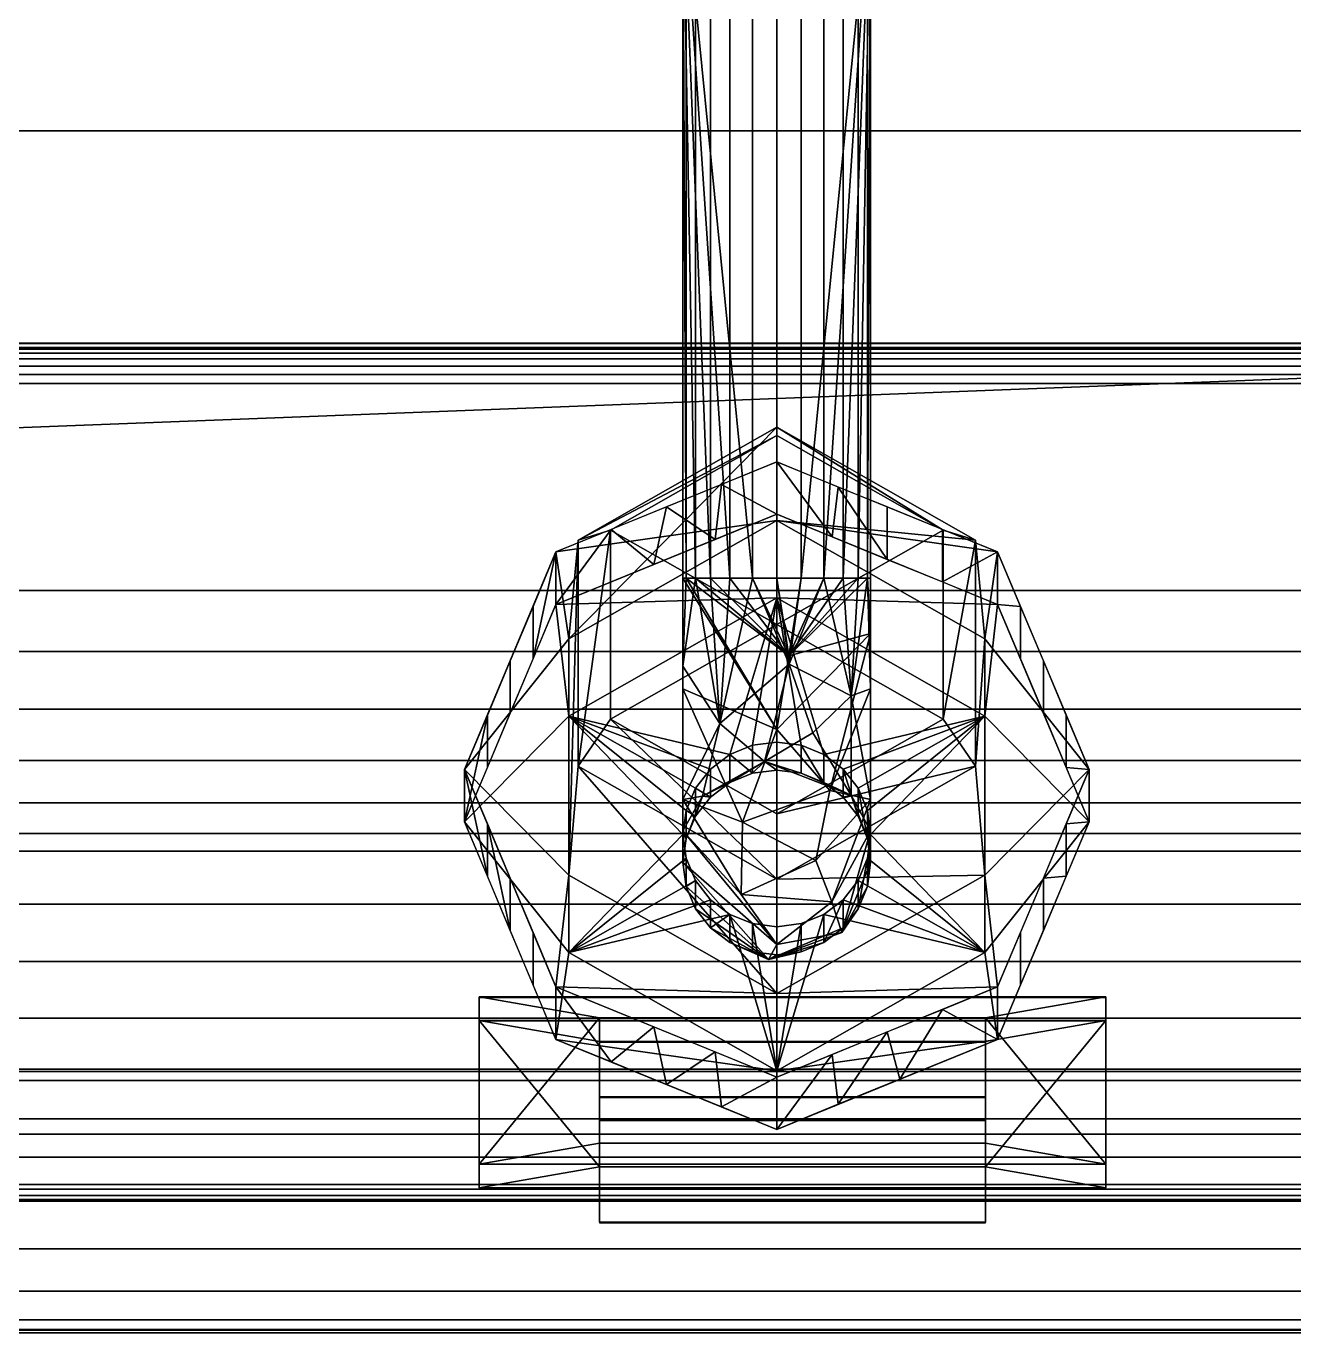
# Model space of a CAD drawing. Extents: x -1 to 643, y -669 to 1.
# Drawn here: x 529.6 to 582.3, y -617.9 to -563.6 of the extents above; entities that cross this region are included whole.
import ezdxf

# ---------------------------------------------------------------- set-up
doc = ezdxf.new("R2010")
doc.units = 0
for name, color, linetype in [('IQ_200_2D', 1, 'Continuous'), ('IQ_200_3D', 1, 'Continuous'), ('IQ_204_2D', 7, 'Continuous'), ('IQ_BLACK_3D', 250, 'Continuous')]:
    doc.layers.add(name, color=color, linetype=linetype)

msp = doc.modelspace()

# ---------------------------------------------------------------- linework, layer by layer
at = {"layer": 'IQ_200_2D', "transparency": 33554582}
for p, q in [((0, -576.82), (642, -576.82)), ((10.757, -617.833), (631.243, -617.833))]:
    msp.add_line(p, q, dxfattribs=at)
at = {"layer": 'IQ_204_2D', "transparency": 33554582}
for p, q in [((548.462, -604.005), (548.462, -611.941)), ((548.462, -604.005), (574.507, -604.005)), ((574.507, -611.941), (574.507, -604.005)), ((574.507, -604.99), (548.462, -604.99)), ((553.462, -605.859), (553.462, -613.371)), ((553.462, -605.859), (569.507, -605.859)), ((569.507, -613.371), (569.507, -605.859)), ((553.462, -608.158), (569.507, -608.158)), ((553.462, -609.123), (569.507, -609.123)), ((548.462, -611.941), (553.462, -611.941)), ((569.507, -611.941), (574.507, -611.941)), ((553.462, -613.371), (569.507, -613.371))]:
    msp.add_line(p, q, dxfattribs=at)

# ---------------------------------------------------------------- meshes
at = {"layer": 'IQ_200_3D', "transparency": 33554687}
mesh = msp.add_polyface(dxfattribs=at)
corners = [(625.901, -576.798, 1361.021), (625.901, -120.903, 1407.885), (620.5, -120.903, 1407.885), (620.5, -576.798, 1361.021), (16.1, -120.903, 1407.885), (16.1, -576.798, 1361.021), (21.5, -576.798, 1361.021), (21.5, -120.903, 1407.885)]
mesh.append_faces([[corners[k] for k in face] for face in [(0, 1, 2, 3), (6, 7, 4, 5)]])
mesh = msp.add_polyface(dxfattribs=at)
corners = [(620.5, -128.486, 1361.021), (21.5, -128.486, 1361.021), (21.5, -576.798, 1361.021), (620.5, -576.798, 1361.021)]
mesh.append_faces([[corners[k] for k in face] for face in [(0, 1, 2, 3)]])
mesh = msp.add_polyface(dxfattribs=at)
corners = [(625.901, -600.123, 1226.902), (16.1, -600.123, 1226.902), (16.1, -444.588, 1226.902), (625.901, -444.588, 1226.902)]
mesh.append_faces([[corners[k] for k in face] for face in [(0, 1, 2, 3)]])
mesh = msp.add_polyface(dxfattribs=at)
corners = [(603.9, -465.63, 995.377), (38.086, -465.63, 995.377), (38.086, -567.978, 995.377), (603.9, -567.978, 995.377)]
mesh.append_faces([[corners[k] for k in face] for face in [(0, 1, 2, 3)]])
mesh = msp.add_polyface(dxfattribs=at)
corners = [(556.935, -522.817, 1181.14), (557.068, -521.807, 1180.13), (557.457, -520.867, 1179.19), (558.077, -520.059, 1178.382), (558.885, -519.439, 1177.762), (559.825, -519.05, 1177.372), (560.835, -518.917, 1177.24), (561.844, -519.05, 1177.372), (562.785, -519.439, 1177.762), (563.593, -520.059, 1178.382), (564.212, -520.867, 1179.19), (564.602, -521.807, 1180.13), (564.735, -522.817, 1181.14), (564.735, -586.576, 1181.14), (564.602, -586.576, 1180.13), (564.212, -586.576, 1179.19), (563.593, -586.576, 1178.382), (562.785, -586.576, 1177.762), (561.844, -586.576, 1177.372), (560.835, -586.576, 1177.24), (559.825, -586.576, 1177.372), (558.885, -586.576, 1177.762), (558.077, -586.576, 1178.382), (557.457, -586.576, 1179.19), (557.068, -586.576, 1180.13), (556.935, -586.576, 1181.14)]
mesh.append_faces([[corners[k] for k in face] for face in [(11, 14, 15, 10), (9, 16, 17, 8), (10, 15, 16, 9), (8, 17, 18, 7), (19, 6, 7, 18)]], dxfattribs={"vtx0": -1, "vtx2": -1})
mesh.append_faces([[corners[k] for k in face] for face in [(20, 21, 4, 5), (21, 22, 3, 4), (23, 24, 1, 2), (22, 23, 2, 3), (5, 6, 19, 20)]], dxfattribs={"vtx1": -1, "vtx3": -1})
mesh.append_faces([[corners[k] for k in face] for face in [(12, 13, 14, 11)]], dxfattribs={"vtx2": -1})
mesh.append_faces([[corners[k] for k in face] for face in [(24, 25, 0, 1)]], dxfattribs={"vtx3": -1})
mesh = msp.add_polyface(dxfattribs=at)
corners = [(564.735, -522.817, 1181.14), (564.602, -523.826, 1182.149), (564.212, -524.767, 1183.09), (563.593, -525.575, 1183.897), (562.785, -526.194, 1184.517), (561.844, -526.584, 1184.907), (560.835, -526.717, 1185.04), (559.825, -526.584, 1184.907), (558.885, -526.194, 1184.517), (558.077, -525.575, 1183.897), (557.457, -524.767, 1183.09), (557.068, -523.826, 1182.149), (556.935, -522.817, 1181.14), (556.935, -586.576, 1181.14), (557.068, -586.576, 1182.149), (557.457, -586.576, 1183.09), (558.077, -586.576, 1183.897), (558.885, -586.576, 1184.517), (559.825, -586.576, 1184.907), (560.835, -586.576, 1185.04), (561.844, -586.576, 1184.907), (562.785, -586.576, 1184.517), (563.593, -586.576, 1183.897), (564.212, -586.576, 1183.09), (564.602, -586.576, 1182.149), (564.735, -586.576, 1181.14), (556.935, -557.295, 1181.14), (564.735, -557.295, 1181.14), (556.935, -540.056, 1181.14), (564.735, -540.056, 1181.14)]
mesh.append_faces([[corners[k] for k in face] for face in [(18, 26, 17), (8, 26, 7), (2, 29, 1), (24, 27, 23), (29, 4, 27), (4, 29, 3)]], dxfattribs={"vtx0": -1, "vtx1": -1})
mesh.append_faces([[corners[k] for k in face] for face in [(26, 18, 7), (20, 27, 5)]], dxfattribs={"vtx0": -1, "vtx1": -1, "vtx2": -1})
mesh.append_faces([[corners[k] for k in face] for face in [(26, 16, 17), (28, 9, 10), (27, 21, 22), (20, 5, 6, 19), (8, 28, 26)]], dxfattribs={"vtx0": -1, "vtx2": -1})
mesh.append_faces([[corners[k] for k in face] for face in [(13, 14, 26), (25, 27, 24), (0, 1, 29)]], dxfattribs={"vtx1": -1})
mesh.append_faces([[corners[k] for k in face] for face in [(14, 15, 26), (15, 16, 26), (10, 11, 28), (8, 9, 28), (2, 3, 29), (20, 21, 27), (22, 23, 27), (4, 5, 27)]], dxfattribs={"vtx1": -1, "vtx2": -1})
mesh.append_faces([[corners[k] for k in face] for face in [(18, 19, 6, 7)]], dxfattribs={"vtx1": -1, "vtx3": -1})
mesh.append_faces([[corners[k] for k in face] for face in [(11, 12, 28)]], dxfattribs={"vtx2": -1})
mesh = msp.add_polyface(dxfattribs=at)
corners = [(38.086, -602.51, 996.977), (603.914, -602.51, 996.977), (603.9, -567.978, 996.977), (38.086, -567.978, 996.977)]
mesh.append_faces([[corners[k] for k in face] for face in [(0, 1, 2, 3)]])
mesh = msp.add_polyface(dxfattribs=at)
corners = [(38.086, -607.462, 970.529), (38.086, -567.978, 970.529), (603.914, -567.978, 970.529), (603.914, -607.462, 970.529)]
mesh.append_faces([[corners[k] for k in face] for face in [(0, 1, 2, 3)]])
mesh = msp.add_polyface(dxfattribs=at)
corners = [(38.086, -567.978, 995.377), (38.086, -567.978, 996.977), (603.9, -567.978, 996.977), (603.9, -567.978, 995.377)]
mesh.append_faces([[corners[k] for k in face] for face in [(0, 1, 2, 3)]])
mesh = msp.add_polyface(dxfattribs=at)
corners = [(625.901, -600.123, 1226.902), (625.901, -576.798, 1361.021), (620.5, -576.798, 1361.021), (21.5, -576.798, 1361.021), (16.1, -576.798, 1361.021), (16.1, -600.123, 1226.902)]
mesh.append_faces([[corners[k] for k in face] for face in [(0, 1, 2, 5), (3, 4, 5, 2)]], dxfattribs={"vtx2": -1})
mesh = msp.add_polyface(dxfattribs=at)
corners = [(0, -578.478, 1361.612), (642, -578.478, 1361.612), (641.996, -578.109, 1361.566), (641.984, -577.762, 1361.43), (641.965, -577.459, 1361.213), (641.94, -577.219, 1360.928), (641.91, -577.057, 1360.592), (641.878, -576.983, 1360.227), (641.845, -577, 1359.855), (0.155, -577, 1359.855), (0.122, -576.983, 1360.227), (0.09, -577.057, 1360.592), (0.06, -577.219, 1360.928), (0.035, -577.459, 1361.213), (0.016, -577.762, 1361.43), (0.004, -578.109, 1361.566)]
mesh.append_faces([[corners[k] for k in face] for face in [(2, 15, 0, 1)]], dxfattribs={"vtx0": -1})
mesh.append_faces([[corners[k] for k in face] for face in [(7, 10, 11, 6), (6, 11, 12, 5), (5, 12, 13, 4), (4, 13, 14, 3), (3, 14, 15, 2)]], dxfattribs={"vtx0": -1, "vtx2": -1})
mesh.append_faces([[corners[k] for k in face] for face in [(8, 9, 10, 7)]], dxfattribs={"vtx2": -1})
mesh = msp.add_polyface(dxfattribs=at)
corners = [(11.897, -600.123, 1226.902), (0.155, -577, 1359.855), (641.845, -577, 1359.855), (630.103, -600.123, 1226.902)]
mesh.append_faces([[corners[k] for k in face] for face in [(0, 1, 2, 3)]])
mesh = msp.add_polyface(dxfattribs=at)
corners = [(0, -578.478, 1361.612), (0, -587.088, 1361.612), (642, -587.088, 1361.612), (642, -578.478, 1361.612)]
mesh.append_faces([[corners[k] for k in face] for face in [(0, 1, 2, 3)]])
mesh = msp.add_polyface(dxfattribs=at)
corners = [(560.835, -580.298, 1119.345), (552.577, -584.993, 1118.517), (552.577, -594.384, 1116.861), (560.835, -599.08, 1116.033), (560.835, -603.836, 1140.434), (552.19, -598.921, 1141.301), (552.19, -589.09, 1143.034), (560.835, -584.174, 1143.901)]
mesh.append_faces([[corners[k] for k in face] for face in [(2, 5, 1)]], dxfattribs={"vtx0": -1, "vtx1": -1})
mesh.append_faces([[corners[k] for k in face] for face in [(1, 5, 6)]], dxfattribs={"vtx0": -1, "vtx2": -1})
mesh.append_faces([[corners[k] for k in face] for face in [(0, 1, 6), (4, 5, 2)]], dxfattribs={"vtx1": -1, "vtx2": -1})
mesh.append_faces([[corners[k] for k in face] for face in [(6, 7, 0), (2, 3, 4)]], dxfattribs={"vtx2": -1})
mesh = msp.add_polyface(dxfattribs=at)
corners = [(560.835, -580.647, 1112.369), (553.923, -584.577, 1111.676), (553.923, -592.436, 1110.29), (560.835, -596.366, 1109.597), (560.835, -599.08, 1116.033), (552.577, -594.384, 1116.861), (552.577, -584.993, 1118.517), (560.835, -580.298, 1119.345)]
mesh.append_faces([[corners[k] for k in face] for face in [(2, 5, 1)]], dxfattribs={"vtx0": -1, "vtx1": -1})
mesh.append_faces([[corners[k] for k in face] for face in [(1, 5, 6)]], dxfattribs={"vtx0": -1, "vtx2": -1})
mesh.append_faces([[corners[k] for k in face] for face in [(0, 1, 6), (4, 5, 2)]], dxfattribs={"vtx1": -1, "vtx2": -1})
mesh.append_faces([[corners[k] for k in face] for face in [(6, 7, 0), (2, 3, 4)]], dxfattribs={"vtx2": -1})
mesh = msp.add_polyface(dxfattribs=at)
corners = [(560.835, -596.366, 1109.597), (553.923, -592.436, 1110.29), (553.923, -584.577, 1111.676), (560.835, -580.647, 1112.369), (560.835, -588.506, 1110.983)]
mesh.append_faces([[corners[k] for k in face] for face in [(1, 2, 4)]], dxfattribs={"vtx1": -1, "vtx2": -1})
mesh.append_faces([[corners[k] for k in face] for face in [(4, 0, 1), (2, 3, 4)]], dxfattribs={"vtx2": -1})
mesh = msp.add_polyface(dxfattribs=at)
corners = [(560.835, -596.366, 1109.597), (567.746, -592.436, 1110.29), (567.746, -584.577, 1111.676), (560.835, -580.647, 1112.369), (560.835, -580.298, 1119.345), (569.093, -584.993, 1118.517), (569.093, -594.384, 1116.861), (560.835, -599.08, 1116.033)]
mesh.append_faces([[corners[k] for k in face] for face in [(2, 5, 1)]], dxfattribs={"vtx0": -1, "vtx1": -1})
mesh.append_faces([[corners[k] for k in face] for face in [(1, 5, 6)]], dxfattribs={"vtx0": -1, "vtx2": -1})
mesh.append_faces([[corners[k] for k in face] for face in [(0, 1, 6), (4, 5, 2)]], dxfattribs={"vtx1": -1, "vtx2": -1})
mesh.append_faces([[corners[k] for k in face] for face in [(6, 7, 0), (2, 3, 4)]], dxfattribs={"vtx2": -1})
mesh = msp.add_polyface(dxfattribs=at)
corners = [(560.835, -599.08, 1116.033), (569.093, -594.384, 1116.861), (569.093, -584.993, 1118.517), (560.835, -580.298, 1119.345), (560.835, -584.174, 1143.901), (569.48, -589.09, 1143.034), (569.48, -598.921, 1141.301), (560.835, -603.836, 1140.434)]
mesh.append_faces([[corners[k] for k in face] for face in [(2, 5, 1)]], dxfattribs={"vtx0": -1, "vtx1": -1})
mesh.append_faces([[corners[k] for k in face] for face in [(1, 5, 6)]], dxfattribs={"vtx0": -1, "vtx2": -1})
mesh.append_faces([[corners[k] for k in face] for face in [(0, 1, 6), (4, 5, 2)]], dxfattribs={"vtx1": -1, "vtx2": -1})
mesh.append_faces([[corners[k] for k in face] for face in [(6, 7, 0), (2, 3, 4)]], dxfattribs={"vtx2": -1})
mesh = msp.add_polyface(dxfattribs=at)
corners = [(560.835, -588.506, 1110.983), (560.835, -580.647, 1112.369), (567.746, -584.577, 1111.676), (567.746, -592.436, 1110.29), (560.835, -596.366, 1109.597)]
mesh.append_faces([[corners[k] for k in face] for face in [(0, 3, 4)]], dxfattribs={"vtx0": -1})
mesh.append_faces([[corners[k] for k in face] for face in [(3, 0, 2)]], dxfattribs={"vtx0": -1, "vtx1": -1})
mesh.append_faces([[corners[k] for k in face] for face in [(1, 2, 0)]], dxfattribs={"vtx1": -1})
mesh = msp.add_polyface(dxfattribs=at)
corners = [(560.835, -609.489, 1155.219), (551.655, -605.745, 1155.88), (547.852, -596.704, 1157.474), (551.655, -587.663, 1159.068), (560.835, -583.919, 1159.728), (560.835, -581.741, 1147.376), (551.655, -585.485, 1146.716), (547.852, -594.526, 1145.122), (551.655, -603.567, 1143.528), (560.835, -607.311, 1142.867), (555.719, -586.005, 1159.36), (556.245, -583.613, 1147.046), (553.95, -584.549, 1146.881), (549.753, -592.184, 1158.271), (549.753, -590.006, 1145.919), (548.803, -592.266, 1145.52), (555.719, -605.225, 1143.235), (556.245, -607.617, 1155.55), (553.95, -606.681, 1155.715), (549.753, -599.046, 1144.325), (549.753, -601.224, 1156.677), (548.803, -598.964, 1157.075), (558.277, -584.962, 1159.544), (550.704, -587.746, 1146.317), (550.704, -589.924, 1158.669), (548.803, -594.444, 1157.872), (558.277, -606.268, 1143.051), (550.704, -601.306, 1143.926), (550.704, -603.484, 1156.278), (548.803, -596.786, 1144.723), (558.54, -582.677, 1147.211), (558.54, -608.553, 1155.385)]
mesh.append_faces([[corners[k] for k in face] for face in [(31, 9, 0), (30, 4, 5)]], dxfattribs={"vtx0": -1})
mesh.append_faces([[corners[k] for k in face] for face in [(16, 18, 8), (4, 30, 22), (9, 31, 26)]], dxfattribs={"vtx0": -1, "vtx1": -1})
mesh.append_faces([[corners[k] for k in face] for face in [(3, 12, 6), (15, 2, 25), (10, 11, 12), (6, 24, 3), (21, 7, 29), (8, 18, 1), (17, 16, 26), (16, 17, 18), (29, 20, 21)]], dxfattribs={"vtx0": -1, "vtx2": -1})
mesh.append_faces([[corners[k] for k in face] for face in [(15, 7, 2), (21, 2, 7), (10, 22, 11), (3, 10, 12), (29, 19, 20), (6, 23, 24), (30, 11, 22), (31, 17, 26)]], dxfattribs={"vtx1": -1, "vtx2": -1})
mesh.append_faces([[corners[k] for k in face] for face in [(13, 24, 23, 14), (1, 28, 27, 8), (25, 13, 14, 15), (28, 20, 19, 27)]], dxfattribs={"vtx1": -1, "vtx3": -1})
mesh = msp.add_polyface(dxfattribs=at)
corners = [(560.835, -584.174, 1143.901), (552.19, -589.09, 1143.034), (552.19, -598.921, 1141.301), (560.835, -603.836, 1140.434), (560.835, -607.311, 1142.867), (551.655, -603.567, 1143.528), (547.852, -594.526, 1145.122), (551.655, -585.485, 1146.716), (560.835, -581.741, 1147.376)]
mesh.append_faces([[corners[k] for k in face] for face in [(5, 3, 4)]], dxfattribs={"vtx0": -1})
mesh.append_faces([[corners[k] for k in face] for face in [(2, 6, 1)]], dxfattribs={"vtx0": -1, "vtx1": -1})
mesh.append_faces([[corners[k] for k in face] for face in [(1, 6, 7), (2, 5, 6)]], dxfattribs={"vtx0": -1, "vtx2": -1})
mesh.append_faces([[corners[k] for k in face] for face in [(0, 1, 7), (2, 3, 5)]], dxfattribs={"vtx1": -1, "vtx2": -1})
mesh.append_faces([[corners[k] for k in face] for face in [(7, 8, 0)]], dxfattribs={"vtx2": -1})
mesh = msp.add_polyface(dxfattribs=at)
corners = [(560.835, -581.741, 1147.376), (560.835, -583.919, 1159.728), (570.015, -587.663, 1159.068), (573.817, -596.704, 1157.474), (570.015, -605.745, 1155.88), (560.835, -609.489, 1155.219), (560.835, -607.311, 1142.867), (570.015, -603.567, 1143.528), (573.817, -594.526, 1145.122), (570.015, -585.485, 1146.716), (565.951, -607.403, 1155.587), (565.425, -605.439, 1143.198), (567.72, -604.503, 1143.363), (571.916, -601.224, 1156.677), (571.916, -599.046, 1144.325), (572.867, -596.786, 1144.723), (565.425, -585.791, 1159.398), (565.425, -583.613, 1147.046), (563.393, -582.784, 1147.192), (571.916, -590.006, 1145.919), (571.916, -592.184, 1158.271), (572.867, -594.444, 1157.872), (563.393, -608.446, 1155.403), (570.966, -601.306, 1143.926), (570.966, -603.484, 1156.278), (572.867, -598.964, 1157.075), (567.72, -586.727, 1159.233), (567.72, -584.549, 1146.881), (563.13, -584.855, 1159.563), (570.966, -587.746, 1146.317), (570.966, -589.924, 1158.669), (572.867, -592.266, 1145.52), (563.13, -606.375, 1143.033)]
mesh.append_faces([[corners[k] for k in face] for face in [(28, 0, 1), (32, 5, 6)]], dxfattribs={"vtx0": -1})
mesh.append_faces([[corners[k] for k in face] for face in [(0, 28, 18), (18, 16, 17), (5, 32, 22)]], dxfattribs={"vtx0": -1, "vtx1": -1})
mesh.append_faces([[corners[k] for k in face] for face in [(4, 12, 7), (10, 11, 12), (15, 3, 25), (21, 8, 31), (26, 9, 27), (29, 2, 30), (25, 14, 15)]], dxfattribs={"vtx0": -1, "vtx2": -1})
mesh.append_faces([[corners[k] for k in face] for face in [(15, 8, 3), (10, 22, 11), (21, 3, 8), (4, 10, 12), (25, 13, 14), (26, 2, 9), (28, 16, 18), (29, 9, 2), (32, 11, 22)]], dxfattribs={"vtx1": -1, "vtx2": -1})
mesh.append_faces([[corners[k] for k in face] for face in [(24, 4, 7, 23), (13, 24, 23, 14), (19, 29, 30, 20), (27, 17, 16, 26), (31, 19, 20, 21)]], dxfattribs={"vtx1": -1, "vtx3": -1})
mesh = msp.add_polyface(dxfattribs=at)
corners = [(560.835, -603.836, 1140.434), (569.48, -598.921, 1141.301), (569.48, -589.09, 1143.034), (560.835, -584.174, 1143.901), (560.835, -581.741, 1147.376), (570.015, -585.485, 1146.716), (573.817, -594.526, 1145.122), (570.015, -603.567, 1143.528), (560.835, -607.311, 1142.867)]
mesh.append_faces([[corners[k] for k in face] for face in [(5, 3, 4)]], dxfattribs={"vtx0": -1})
mesh.append_faces([[corners[k] for k in face] for face in [(2, 6, 1)]], dxfattribs={"vtx0": -1, "vtx1": -1})
mesh.append_faces([[corners[k] for k in face] for face in [(1, 6, 7), (2, 5, 6)]], dxfattribs={"vtx0": -1, "vtx2": -1})
mesh.append_faces([[corners[k] for k in face] for face in [(0, 1, 7), (2, 3, 5)]], dxfattribs={"vtx1": -1, "vtx2": -1})
mesh.append_faces([[corners[k] for k in face] for face in [(7, 8, 0)]], dxfattribs={"vtx2": -1})
mesh = msp.add_polyface(dxfattribs=at)
corners = [(560.835, -607.056, 1158.695), (552.19, -602.14, 1159.562), (552.19, -592.309, 1161.295), (560.835, -587.394, 1162.162), (560.835, -583.919, 1159.728), (551.655, -587.663, 1159.068), (547.852, -596.704, 1157.474), (551.655, -605.745, 1155.88), (560.835, -609.489, 1155.219)]
mesh.append_faces([[corners[k] for k in face] for face in [(0, 7, 8)]], dxfattribs={"vtx0": -1})
mesh.append_faces([[corners[k] for k in face] for face in [(7, 0, 1), (6, 1, 2)]], dxfattribs={"vtx0": -1, "vtx2": -1})
mesh.append_faces([[corners[k] for k in face] for face in [(4, 5, 3)]], dxfattribs={"vtx1": -1})
mesh.append_faces([[corners[k] for k in face] for face in [(2, 3, 5), (5, 6, 2), (6, 7, 1)]], dxfattribs={"vtx1": -1, "vtx2": -1})
mesh = msp.add_polyface(dxfattribs=at)
corners = [(560.835, -587.394, 1162.162), (569.48, -592.309, 1161.295), (569.48, -602.14, 1159.562), (560.835, -607.056, 1158.695), (560.835, -609.489, 1155.219), (570.015, -605.745, 1155.88), (573.817, -596.704, 1157.474), (570.015, -587.663, 1159.068), (560.835, -583.919, 1159.728)]
mesh.append_faces([[corners[k] for k in face] for face in [(0, 7, 8)]], dxfattribs={"vtx0": -1})
mesh.append_faces([[corners[k] for k in face] for face in [(7, 0, 1), (6, 1, 2)]], dxfattribs={"vtx0": -1, "vtx2": -1})
mesh.append_faces([[corners[k] for k in face] for face in [(4, 5, 3)]], dxfattribs={"vtx1": -1})
mesh.append_faces([[corners[k] for k in face] for face in [(2, 3, 5), (5, 6, 2), (6, 7, 1)]], dxfattribs={"vtx1": -1, "vtx2": -1})
mesh = msp.add_polyface(dxfattribs=at)
corners = [(564.735, -586.576, 1181.14), (564.602, -586.576, 1182.149), (564.212, -586.576, 1183.09), (563.593, -586.576, 1183.897), (562.785, -586.576, 1184.517), (561.844, -586.576, 1184.907), (560.835, -586.576, 1185.04), (559.825, -586.576, 1184.907), (558.885, -586.576, 1184.517), (558.077, -586.576, 1183.897), (557.457, -586.576, 1183.09), (557.068, -586.576, 1182.149), (556.935, -586.576, 1181.14), (556.935, -595.768, 1176.853), (556.935, -598.394, 1167.056), (557.068, -599.388, 1166.88), (557.457, -600.314, 1166.717), (558.077, -601.109, 1166.577), (558.885, -601.72, 1166.469), (559.825, -602.103, 1166.402), (560.835, -602.234, 1166.379), (561.844, -602.103, 1166.402), (562.785, -601.72, 1166.469), (563.593, -601.109, 1166.577), (564.212, -600.314, 1166.717), (564.602, -599.388, 1166.88), (564.735, -598.394, 1167.056), (564.735, -595.768, 1176.853), (560.835, -592.863, 1183.744), (560.835, -601.805, 1173.708), (560.487, -602.432, 1170.088), (561.336, -589.807, 1184.675), (564.735, -597.081, 1171.954), (563.532, -601.309, 1170.71), (556.935, -591.172, 1178.996), (559.409, -596.713, 1181.037), (559.36, -599.729, 1177.546), (556.935, -597.081, 1171.954), (564.735, -591.172, 1178.996), (563.128, -600.026, 1176.122), (562.455, -598.314, 1179.335), (563.044, -595.401, 1181.533), (564.735, -588.874, 1180.068)]
mesh.append_faces([[corners[k] for k in face] for face in [(8, 31, 7), (11, 31, 10), (10, 31, 9), (7, 31, 6), (21, 30, 20), (32, 33, 26), (15, 30, 14)]], dxfattribs={"vtx0": -1, "vtx1": -1})
mesh.append_faces([[corners[k] for k in face] for face in [(28, 31, 11), (27, 41, 40), (1, 31, 42), (41, 42, 28), (36, 37, 29), (28, 42, 31), (35, 28, 34), (40, 41, 35), (39, 27, 40), (36, 40, 35), (14, 30, 29), (32, 39, 33), (29, 30, 33), (33, 30, 23), (41, 28, 35), (36, 35, 13), (33, 39, 29), (39, 40, 36), (39, 36, 29)]], dxfattribs={"vtx0": -1, "vtx1": -1, "vtx2": -1})
mesh.append_faces([[corners[k] for k in face] for face in [(31, 4, 5), (31, 3, 4), (28, 12, 34), (30, 17, 18), (36, 13, 37), (30, 22, 23), (35, 34, 13), (33, 25, 26), (30, 21, 22), (41, 27, 38)]], dxfattribs={"vtx0": -1, "vtx2": -1})
mesh.append_faces([[corners[k] for k in face] for face in [(0, 1, 42)]], dxfattribs={"vtx1": -1})
mesh.append_faces([[corners[k] for k in face] for face in [(8, 9, 31), (38, 42, 41), (11, 12, 28), (19, 20, 30), (5, 6, 31), (1, 2, 31), (2, 3, 31), (15, 16, 30), (18, 19, 30), (32, 27, 39), (16, 17, 30), (23, 24, 33), (37, 14, 29), (24, 25, 33)]], dxfattribs={"vtx1": -1, "vtx2": -1})
mesh = msp.add_polyface(dxfattribs=at)
corners = [(556.935, -586.576, 1181.14), (557.068, -586.576, 1180.13), (557.457, -586.576, 1179.19), (558.077, -586.576, 1178.382), (558.885, -586.576, 1177.762), (559.825, -586.576, 1177.372), (560.835, -586.576, 1177.24), (561.844, -586.576, 1177.372), (562.785, -586.576, 1177.762), (563.593, -586.576, 1178.382), (564.212, -586.576, 1179.19), (564.602, -586.576, 1180.13), (564.735, -586.576, 1181.14), (564.735, -595.768, 1176.853), (564.735, -598.394, 1167.056), (564.602, -597.399, 1167.231), (564.212, -596.473, 1167.394), (563.593, -595.678, 1167.535), (562.785, -595.067, 1167.642), (561.844, -594.684, 1167.71), (560.835, -594.553, 1167.733), (559.825, -594.684, 1167.71), (558.885, -595.067, 1167.642), (558.077, -595.678, 1167.535), (557.457, -596.473, 1167.394), (557.068, -597.399, 1167.231), (556.935, -598.394, 1167.056), (556.935, -595.768, 1176.853), (562.327, -593.008, 1174.537), (558.461, -592.608, 1175.691), (563.929, -591.463, 1177.432), (563.929, -595.591, 1172.512), (560.326, -594.194, 1171.989), (557.741, -595.642, 1172.375), (556.935, -590.231, 1179.435), (561.344, -590.154, 1176.443), (564.735, -591.172, 1178.996), (564.735, -597.081, 1171.954), (556.935, -597.081, 1171.954)]
mesh.append_faces([[corners[k] for k in face] for face in [(8, 35, 7), (17, 31, 16), (21, 32, 20), (5, 29, 4), (22, 32, 21), (20, 32, 19), (24, 33, 23)]], dxfattribs={"vtx0": -1, "vtx1": -1})
mesh.append_faces([[corners[k] for k in face] for face in [(31, 37, 15), (11, 36, 30), (35, 30, 28), (31, 30, 13), (8, 30, 35), (35, 32, 29), (31, 19, 32), (27, 29, 33), (32, 28, 31), (2, 29, 34), (32, 35, 28), (32, 22, 33), (30, 31, 28), (25, 38, 33), (32, 33, 29), (5, 35, 29)]], dxfattribs={"vtx0": -1, "vtx1": -1, "vtx2": -1})
mesh.append_faces([[corners[k] for k in face] for face in [(31, 13, 37), (29, 27, 34), (35, 6, 7), (30, 10, 11), (34, 1, 2), (31, 15, 16), (31, 17, 18), (33, 24, 25)]], dxfattribs={"vtx0": -1, "vtx2": -1})
mesh.append_faces([[corners[k] for k in face] for face in [(14, 15, 37), (12, 36, 11), (26, 38, 25)]], dxfattribs={"vtx1": -1})
mesh.append_faces([[corners[k] for k in face] for face in [(9, 10, 30), (2, 3, 29), (5, 6, 35), (3, 4, 29), (8, 9, 30), (22, 23, 33), (18, 19, 31), (36, 13, 30), (38, 27, 33)]], dxfattribs={"vtx1": -1, "vtx2": -1})
mesh.append_faces([[corners[k] for k in face] for face in [(34, 0, 1)]], dxfattribs={"vtx2": -1})
mesh = msp.add_polyface(dxfattribs=at)
corners = [(642, -587.088, 1361.612), (0, -587.088, 1361.612), (0.026, -589.625, 1361.316), (0.103, -592.024, 1360.442), (0.227, -594.158, 1359.039), (0.391, -595.911, 1357.182), (0.587, -597.188, 1354.97), (0.803, -597.921, 1352.524), (641.197, -597.921, 1352.524), (641.413, -597.188, 1354.97), (641.609, -595.911, 1357.182), (641.773, -594.158, 1359.039), (641.897, -592.024, 1360.442), (641.974, -589.625, 1361.316)]
mesh.append_faces([[corners[k] for k in face] for face in [(9, 6, 7, 8)]], dxfattribs={"vtx0": -1})
mesh.append_faces([[corners[k] for k in face] for face in [(13, 2, 3, 12), (4, 11, 12, 3), (10, 5, 6, 9), (5, 10, 11, 4)]], dxfattribs={"vtx0": -1, "vtx2": -1})
mesh.append_faces([[corners[k] for k in face] for face in [(0, 1, 2, 13)]], dxfattribs={"vtx2": -1})
mesh = msp.add_polyface(dxfattribs=at)
corners = [(560.835, -587.394, 1162.162), (552.19, -592.309, 1161.295), (552.19, -602.14, 1159.562), (560.835, -607.056, 1158.695), (560.835, -601.066, 1159.751), (559.825, -600.935, 1159.774), (558.885, -600.551, 1159.842), (558.077, -599.941, 1159.949), (557.457, -599.145, 1160.09), (557.068, -598.219, 1160.253), (556.935, -597.225, 1160.428), (557.068, -596.231, 1160.604), (557.457, -595.305, 1160.767), (558.077, -594.509, 1160.907), (558.885, -593.899, 1161.015), (559.825, -593.515, 1161.082), (560.835, -593.384, 1161.105)]
mesh.append_faces([[corners[k] for k in face] for face in [(3, 6, 2), (7, 2, 6), (12, 1, 11)]], dxfattribs={"vtx0": -1, "vtx1": -1})
mesh.append_faces([[corners[k] for k in face] for face in [(2, 7, 8), (2, 9, 10), (14, 0, 1), (1, 13, 14), (10, 1, 2)]], dxfattribs={"vtx0": -1, "vtx2": -1})
mesh.append_faces([[corners[k] for k in face] for face in [(16, 0, 15)]], dxfattribs={"vtx1": -1})
mesh.append_faces([[corners[k] for k in face] for face in [(5, 6, 3), (8, 9, 2), (14, 15, 0), (10, 11, 1), (12, 13, 1)]], dxfattribs={"vtx1": -1, "vtx2": -1})
mesh.append_faces([[corners[k] for k in face] for face in [(3, 4, 5)]], dxfattribs={"vtx2": -1})
mesh = msp.add_polyface(dxfattribs=at)
corners = [(560.835, -607.056, 1158.695), (569.48, -602.14, 1159.562), (569.48, -592.309, 1161.295), (560.835, -587.394, 1162.162), (560.835, -593.384, 1161.105), (561.844, -593.515, 1161.082), (562.785, -593.899, 1161.015), (563.593, -594.509, 1160.907), (564.212, -595.305, 1160.767), (564.602, -596.231, 1160.604), (564.735, -597.225, 1160.428), (564.602, -598.219, 1160.253), (564.212, -599.145, 1160.09), (563.593, -599.941, 1159.949), (562.785, -600.551, 1159.842), (561.844, -600.935, 1159.774), (560.835, -601.066, 1159.751)]
mesh.append_faces([[corners[k] for k in face] for face in [(5, 3, 4)]], dxfattribs={"vtx0": -1})
mesh.append_faces([[corners[k] for k in face] for face in [(13, 1, 12), (8, 2, 7), (7, 2, 6)]], dxfattribs={"vtx0": -1, "vtx1": -1})
mesh.append_faces([[corners[k] for k in face] for face in [(1, 13, 14), (1, 10, 11), (2, 8, 9), (10, 1, 2), (3, 5, 6)]], dxfattribs={"vtx0": -1, "vtx2": -1})
mesh.append_faces([[corners[k] for k in face] for face in [(16, 0, 15)]], dxfattribs={"vtx1": -1})
mesh.append_faces([[corners[k] for k in face] for face in [(11, 12, 1), (14, 15, 0), (0, 1, 14), (9, 10, 2), (2, 3, 6)]], dxfattribs={"vtx1": -1, "vtx2": -1})
mesh = msp.add_polyface(dxfattribs=at)
corners = [(556.935, -598.394, 1167.056), (557.068, -597.399, 1167.231), (557.457, -596.473, 1167.394), (558.077, -595.678, 1167.535), (558.885, -595.067, 1167.642), (559.825, -594.684, 1167.71), (560.835, -594.553, 1167.733), (561.844, -594.684, 1167.71), (562.785, -595.067, 1167.642), (563.593, -595.678, 1167.535), (564.212, -596.473, 1167.394), (564.602, -597.399, 1167.231), (564.735, -598.394, 1167.056), (564.735, -597.225, 1160.428), (564.602, -596.231, 1160.604), (564.212, -595.305, 1160.767), (563.593, -594.509, 1160.907), (562.785, -593.899, 1161.015), (561.844, -593.515, 1161.082), (560.835, -593.384, 1161.105), (559.825, -593.515, 1161.082), (558.885, -593.899, 1161.015), (558.077, -594.509, 1160.907), (557.457, -595.305, 1160.767), (557.068, -596.231, 1160.604), (556.935, -597.225, 1160.428)]
mesh.append_faces([[corners[k] for k in face] for face in [(14, 12, 13)]], dxfattribs={"vtx0": -1})
mesh.append_faces([[corners[k] for k in face] for face in [(15, 11, 14), (21, 5, 20), (3, 23, 2)]], dxfattribs={"vtx0": -1, "vtx1": -1})
mesh.append_faces([[corners[k] for k in face] for face in [(9, 16, 17, 8), (8, 17, 18), (15, 10, 11), (19, 6, 7, 18), (4, 21, 22, 3), (2, 23, 24), (1, 24, 25), (21, 4, 5), (20, 5, 6, 19)]], dxfattribs={"vtx0": -1, "vtx2": -1})
mesh.append_faces([[corners[k] for k in face] for face in [(0, 1, 25)]], dxfattribs={"vtx1": -1})
mesh.append_faces([[corners[k] for k in face] for face in [(15, 16, 10), (11, 12, 14), (7, 8, 18), (9, 10, 16), (22, 23, 3), (1, 2, 24)]], dxfattribs={"vtx1": -1, "vtx2": -1})
mesh = msp.add_polyface(dxfattribs=at)
corners = [(564.735, -598.394, 1167.056), (564.602, -599.388, 1166.88), (564.212, -600.314, 1166.717), (563.593, -601.109, 1166.577), (562.785, -601.72, 1166.469), (561.844, -602.103, 1166.402), (560.835, -602.234, 1166.379), (559.825, -602.103, 1166.402), (558.885, -601.72, 1166.469), (558.077, -601.109, 1166.577), (557.457, -600.314, 1166.717), (557.068, -599.388, 1166.88), (556.935, -598.394, 1167.056), (556.935, -597.225, 1160.428), (557.068, -598.219, 1160.253), (557.457, -599.145, 1160.09), (558.077, -599.941, 1159.949), (558.885, -600.551, 1159.842), (559.825, -600.935, 1159.774), (560.835, -601.066, 1159.751), (561.844, -600.935, 1159.774), (562.785, -600.551, 1159.842), (563.593, -599.941, 1159.949), (564.212, -599.145, 1160.09), (564.602, -598.219, 1160.253), (564.735, -597.225, 1160.428)]
mesh.append_faces([[corners[k] for k in face] for face in [(14, 12, 13), (1, 25, 0)]], dxfattribs={"vtx0": -1})
mesh.append_faces([[corners[k] for k in face] for face in [(15, 11, 14), (9, 17, 8), (22, 4, 21), (4, 22, 3)]], dxfattribs={"vtx0": -1, "vtx1": -1})
mesh.append_faces([[corners[k] for k in face] for face in [(9, 16, 17), (10, 15, 16, 9), (8, 17, 18, 7), (15, 10, 11), (19, 6, 7, 18), (5, 20, 21, 4), (2, 23, 24), (3, 22, 23, 2), (1, 24, 25), (20, 5, 6, 19)]], dxfattribs={"vtx0": -1, "vtx2": -1})
mesh.append_faces([[corners[k] for k in face] for face in [(11, 12, 14), (1, 2, 24)]], dxfattribs={"vtx1": -1, "vtx2": -1})
mesh = msp.add_polyface(dxfattribs=at)
corners = [(0.803, -597.921, 1352.524), (10.757, -617.811, 1239.813), (631.243, -617.811, 1239.813), (641.197, -597.921, 1352.524)]
mesh.append_faces([[corners[k] for k in face] for face in [(0, 1, 2, 3)]])
mesh = msp.add_polyface(dxfattribs=at)
corners = [(11.897, -606.978, 1226.902), (11.897, -600.123, 1226.902), (630.103, -600.123, 1226.902), (630.103, -606.978, 1226.902)]
mesh.append_faces([[corners[k] for k in face] for face in [(0, 1, 2, 3)]])
mesh = msp.add_polyface(dxfattribs=at)
corners = [(603.914, -602.51, 996.977), (38.086, -602.51, 996.977), (38.086, -604.862, 996.697), (38.086, -607.083, 995.871), (38.086, -609.046, 994.545), (38.086, -610.643, 992.795), (38.086, -611.784, 990.719), (38.086, -612.403, 988.432), (38.086, -612.468, 986.064), (38.086, -611.974, 983.747), (603.914, -611.974, 983.747), (603.914, -612.468, 986.064), (603.914, -612.403, 988.432), (603.914, -611.784, 990.719), (603.914, -610.643, 992.795), (603.914, -609.046, 994.545), (603.914, -607.083, 995.871), (603.914, -604.862, 996.697)]
mesh.append_faces([[corners[k] for k in face] for face in [(11, 8, 9, 10)]], dxfattribs={"vtx0": -1})
mesh.append_faces([[corners[k] for k in face] for face in [(17, 2, 3, 16), (16, 3, 4, 15), (15, 4, 5, 14), (13, 6, 7, 12), (12, 7, 8, 11), (6, 13, 14, 5)]], dxfattribs={"vtx0": -1, "vtx2": -1})
mesh.append_faces([[corners[k] for k in face] for face in [(0, 1, 2, 17)]], dxfattribs={"vtx2": -1})
mesh = msp.add_polyface(dxfattribs=at)
corners = [(631.243, -617.811, 1239.813), (10.757, -617.811, 1239.813), (10.998, -617.947, 1237.081), (11.235, -617.406, 1234.4), (11.453, -616.219, 1231.935), (11.638, -614.46, 1229.839), (11.779, -612.239, 1228.242), (11.867, -609.693, 1227.242), (11.897, -606.978, 1226.902), (630.103, -606.978, 1226.902), (630.133, -609.693, 1227.242), (630.221, -612.239, 1228.242), (630.362, -614.46, 1229.839), (630.547, -616.219, 1231.935), (630.765, -617.406, 1234.4), (631.002, -617.947, 1237.081)]
mesh.append_faces([[corners[k] for k in face] for face in [(10, 7, 8, 9)]], dxfattribs={"vtx0": -1})
mesh.append_faces([[corners[k] for k in face] for face in [(14, 3, 4, 13), (15, 2, 3, 14), (13, 4, 5, 12), (12, 5, 6, 11), (11, 6, 7, 10)]], dxfattribs={"vtx0": -1, "vtx2": -1})
mesh.append_faces([[corners[k] for k in face] for face in [(0, 1, 2, 15)]], dxfattribs={"vtx2": -1})
mesh = msp.add_polyface(dxfattribs=at)
corners = [(603.914, -607.462, 970.529), (603.914, -611.974, 983.747), (38.086, -611.974, 983.747), (38.086, -607.462, 970.529)]
mesh.append_faces([[corners[k] for k in face] for face in [(0, 1, 2, 3)]])
at = {"layer": 'IQ_BLACK_3D', "transparency": 33554687}
mesh = msp.add_polyface(dxfattribs=at)
corners = [(16.1, -591.752, 924.5), (16.1, -235.553, 924.5), (625.901, -235.553, 924.5), (625.901, -591.752, 924.5), (614.536, -591.752, 924.5), (614.536, -567.978, 924.5), (27.464, -567.978, 924.5), (27.464, -591.752, 924.5)]
mesh.append_faces([[corners[k] for k in face] for face in [(1, 2, 5, 6)]], dxfattribs={"vtx1": -1, "vtx3": -1})
mesh.append_faces([[corners[k] for k in face] for face in [(3, 4, 5, 2)]], dxfattribs={"vtx2": -1})
mesh.append_faces([[corners[k] for k in face] for face in [(6, 7, 0, 1)]], dxfattribs={"vtx3": -1})
mesh = msp.add_polyface(dxfattribs=at)
corners = [(38.086, -567.978, 996.977), (38.086, -465.63, 996.977), (603.9, -465.63, 996.977), (603.9, -567.978, 996.977), (603.914, -602.51, 996.977), (625.901, -602.51, 996.977), (625.901, -446.317, 996.977), (16.1, -446.317, 996.977), (16.1, -602.51, 996.977), (38.086, -602.51, 996.977)]
mesh.append_faces([[corners[k] for k in face] for face in [(1, 7, 0)]], dxfattribs={"vtx0": -1, "vtx1": -1})
mesh.append_faces([[corners[k] for k in face] for face in [(6, 2, 3), (2, 6, 7, 1)]], dxfattribs={"vtx0": -1, "vtx2": -1})
mesh.append_faces([[corners[k] for k in face] for face in [(8, 9, 0, 7)]], dxfattribs={"vtx2": -1})
mesh.append_faces([[corners[k] for k in face] for face in [(3, 4, 5, 6)]], dxfattribs={"vtx3": -1})
mesh = msp.add_polyface(dxfattribs=at)
corners = [(27.464, -567.978, 924.5), (614.536, -567.978, 924.5), (603.914, -567.978, 970.529), (38.086, -567.978, 970.529)]
mesh.append_faces([[corners[k] for k in face] for face in [(0, 1, 2, 3)]])
mesh = msp.add_polyface(dxfattribs=at)
corners = [(574.507, -603.983, 1318.169), (574.507, -610.935, 1278.778), (548.462, -610.935, 1278.778), (548.462, -603.983, 1318.169), (569.507, -604.852, 1313.245), (553.462, -604.852, 1313.245), (553.462, -610.066, 1283.702), (569.507, -610.066, 1283.702)]
mesh.append_faces([[corners[k] for k in face] for face in [(6, 2, 5), (3, 5, 2)]], dxfattribs={"vtx0": -1, "vtx1": -1})
mesh.append_faces([[corners[k] for k in face] for face in [(2, 6, 7, 1), (1, 7, 4), (4, 0, 1)]], dxfattribs={"vtx0": -1, "vtx2": -1})
mesh.append_faces([[corners[k] for k in face] for face in [(4, 5, 3, 0)]], dxfattribs={"vtx1": -1, "vtx3": -1})
mesh = msp.add_polyface(dxfattribs=at)
corners = [(548.462, -604.968, 1318.343), (548.462, -603.983, 1318.169), (548.462, -610.935, 1278.778), (548.462, -611.919, 1278.952)]
mesh.append_faces([[corners[k] for k in face] for face in [(0, 1, 2, 3)]])
mesh = msp.add_polyface(dxfattribs=at)
corners = [(574.507, -604.968, 1318.343), (574.507, -603.983, 1318.169), (548.462, -603.983, 1318.169), (548.462, -604.968, 1318.343)]
mesh.append_faces([[corners[k] for k in face] for face in [(0, 1, 2, 3)]])
mesh = msp.add_polyface(dxfattribs=at)
corners = [(574.507, -611.919, 1278.952), (574.507, -610.935, 1278.778), (574.507, -603.983, 1318.169), (574.507, -604.968, 1318.343)]
mesh.append_faces([[corners[k] for k in face] for face in [(0, 1, 2, 3)]])
mesh = msp.add_polyface(dxfattribs=at)
corners = [(574.507, -604.968, 1318.343), (548.462, -604.968, 1318.343), (548.462, -611.919, 1278.952), (574.507, -611.919, 1278.952), (569.507, -605.837, 1313.419), (569.507, -611.05, 1283.876), (553.462, -611.05, 1283.876), (553.462, -605.837, 1313.419)]
mesh.append_faces([[corners[k] for k in face] for face in [(7, 1, 6), (2, 6, 1)]], dxfattribs={"vtx0": -1, "vtx1": -1})
mesh.append_faces([[corners[k] for k in face] for face in [(1, 7, 4, 0), (0, 4, 5), (5, 3, 0)]], dxfattribs={"vtx0": -1, "vtx2": -1})
mesh.append_faces([[corners[k] for k in face] for face in [(5, 6, 2, 3)]], dxfattribs={"vtx1": -1, "vtx3": -1})
mesh = msp.add_polyface(dxfattribs=at)
corners = [(553.462, -610.066, 1283.702), (553.462, -613.35, 1284.281), (553.462, -609.101, 1298.763), (553.462, -608.136, 1313.825), (553.462, -604.852, 1313.245)]
mesh.append_faces([[corners[k] for k in face] for face in [(2, 4, 0, 1)]], dxfattribs={"vtx0": -1})
mesh.append_faces([[corners[k] for k in face] for face in [(2, 3, 4)]], dxfattribs={"vtx2": -1})
mesh = msp.add_polyface(dxfattribs=at)
corners = [(553.462, -604.852, 1313.245), (569.507, -604.852, 1313.245), (569.507, -610.066, 1283.702), (553.462, -610.066, 1283.702)]
mesh.append_faces([[corners[k] for k in face] for face in [(0, 1, 2, 3)]])
mesh = msp.add_polyface(dxfattribs=at)
corners = [(553.462, -608.136, 1313.825), (569.507, -608.136, 1313.825), (569.507, -604.852, 1313.245), (553.462, -604.852, 1313.245)]
mesh.append_faces([[corners[k] for k in face] for face in [(0, 1, 2, 3)]])
mesh = msp.add_polyface(dxfattribs=at)
corners = [(553.462, -605.837, 1313.419), (553.462, -604.852, 1313.245), (569.507, -604.852, 1313.245), (569.507, -605.837, 1313.419)]
mesh.append_faces([[corners[k] for k in face] for face in [(0, 1, 2, 3)]])
mesh = msp.add_polyface(dxfattribs=at)
corners = [(553.462, -611.05, 1283.876), (553.462, -610.066, 1283.702), (553.462, -604.852, 1313.245), (553.462, -605.837, 1313.419)]
mesh.append_faces([[corners[k] for k in face] for face in [(0, 1, 2, 3)]])
mesh = msp.add_polyface(dxfattribs=at)
corners = [(569.507, -610.066, 1283.702), (569.507, -604.852, 1313.245), (569.507, -608.136, 1313.825), (569.507, -609.101, 1298.763), (569.507, -613.35, 1284.281)]
mesh.append_faces([[corners[k] for k in face] for face in [(3, 1, 2)]], dxfattribs={"vtx0": -1})
mesh.append_faces([[corners[k] for k in face] for face in [(0, 1, 3, 4)]], dxfattribs={"vtx1": -1})
mesh = msp.add_polyface(dxfattribs=at)
corners = [(569.507, -605.837, 1313.419), (569.507, -604.852, 1313.245), (569.507, -610.066, 1283.702), (569.507, -611.05, 1283.876)]
mesh.append_faces([[corners[k] for k in face] for face in [(0, 1, 2, 3)]])
mesh = msp.add_polyface(dxfattribs=at)
corners = [(553.462, -609.101, 1298.763), (569.507, -609.101, 1298.763), (569.507, -608.136, 1313.825), (553.462, -608.136, 1313.825)]
mesh.append_faces([[corners[k] for k in face] for face in [(0, 1, 2, 3)]])
mesh = msp.add_polyface(dxfattribs=at)
corners = [(553.462, -613.35, 1284.281), (569.507, -613.35, 1284.281), (569.507, -609.101, 1298.763), (553.462, -609.101, 1298.763)]
mesh.append_faces([[corners[k] for k in face] for face in [(0, 1, 2, 3)]])
mesh = msp.add_polyface(dxfattribs=at)
corners = [(553.462, -610.066, 1283.702), (569.507, -610.066, 1283.702), (569.507, -613.35, 1284.281), (553.462, -613.35, 1284.281)]
mesh.append_faces([[corners[k] for k in face] for face in [(0, 1, 2, 3)]])
mesh = msp.add_polyface(dxfattribs=at)
corners = [(569.507, -611.05, 1283.876), (569.507, -610.066, 1283.702), (553.462, -610.066, 1283.702), (553.462, -611.05, 1283.876)]
mesh.append_faces([[corners[k] for k in face] for face in [(0, 1, 2, 3)]])
mesh = msp.add_polyface(dxfattribs=at)
corners = [(548.462, -611.919, 1278.952), (548.462, -610.935, 1278.778), (574.507, -610.935, 1278.778), (574.507, -611.919, 1278.952)]
mesh.append_faces([[corners[k] for k in face] for face in [(0, 1, 2, 3)]])

doc.saveas('drawing.dxf')
